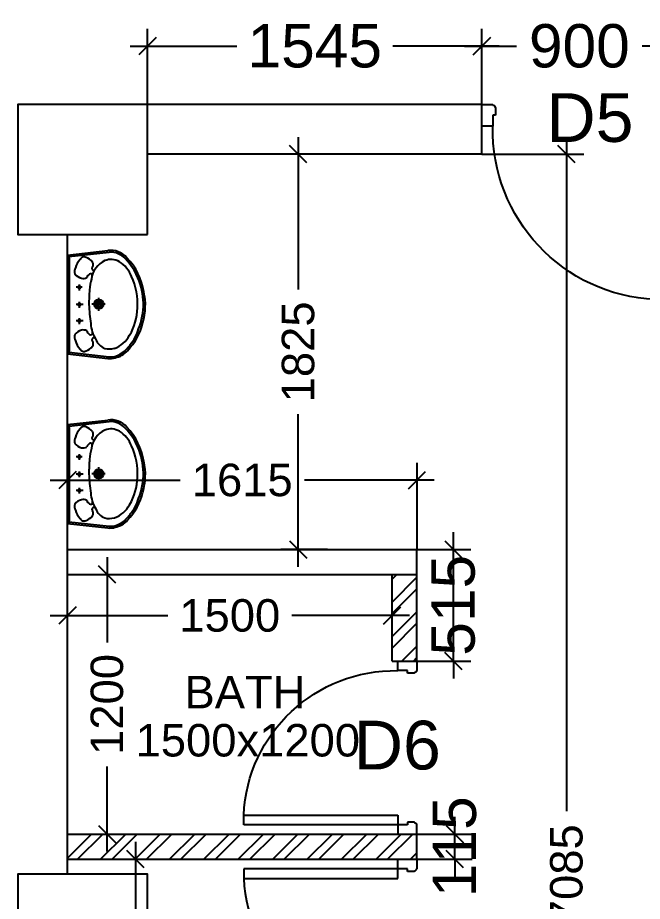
# Model space of a CAD drawing. Extents: x 7620542 to 7843793, y -6476226 to -6093835.
# Drawn here: x 7754299 to 7757185, y -6450489 to -6446408 of the extents above; entities that cross this region are included whole.
import ezdxf
from ezdxf.enums import TextEntityAlignment as Align

# ---------------------------------------------------------------- set-up
doc = ezdxf.new("R2010")
doc.units = 0
doc.header["$LTSCALE"] = 600
doc.header["$MEASUREMENT"] = 0
doc.header["$PDMODE"] = 35
doc.layers.get('0').update_dxf_attribs({"linetype": 'CONTINUOUS'})
doc.layers.get('Defpoints').update_dxf_attribs({"linetype": 'CONTINUOUS'})
for name, color, linetype in [('DOOR', 32, 'CONTINUOUS'), ('joinery', 7, 'CONTINUOUS'), ('LA-column', 3, 'CONTINUOUS'), ('Room Dim', 1, 'CONTINUOUS'), ('T Wall', 8, 'CONTINUOUS'), ('TEXT', 6, 'CONTINUOUS'), ('Toi-Euip', 8, 'CONTINUOUS'), ('Toi. Wall Hat', 3, 'CONTINUOUS'), ('Walls', 7, 'CONTINUOUS'), ('Working Dim', 5, 'CONTINUOUS')]:
    doc.layers.add(name, color=color, linetype=linetype)
doc.styles.add('ari', font='arial.ttf')
doc.styles.add('ARIAL', font='arial.ttf')
doc.dimstyles.new('int. dim', dxfattribs={"dimtxt": 450, "dimasz": 80, "dimexe": 80, "dimexo": 0, "dimgap": 70, "dimtad": 0, "dimdec": 0, "dimzin": 12, "dimdsep": 46, "dimtxsty": 'ari', "dimblk": 'OBLIQUE', "dimcen": 2, "dimdle": 80, "dimclrd": 256, "dimclre": 256, "dimclrt": 6, "dimadec": 0, "dimazin": 0, "dimtfac": 1, "dimtdec": 0, "dimtix": 1, "dimtmove": 2, "dimatfit": 3, "dimfxl": 1, "dimtolj": 1, "dimtzin": 0, "dimlwd": -1, "dimlwe": -1, "dimarcsym": 0})

# ---------------------------------------------------------------- blocks, each defined once
blk = doc.blocks.new('1000')
at = {"layer": 'DOOR'}
for p, q in [((0, -100), (0, 0)), ((0, 0), (49.7, 0)), ((49.7, 0), (49.7, -2.2)), ((63.2, -13.5), (61, -13.5)), ((63.2, -13.5), (63.2, -49.5)), ((836.8, -13.5), (836.8, -49.5)), ((836.8, -13.5), (839, -13.5)), ((850.3, 0), (850.3, -2.2)), ((900, 0), (850.3, 0)), ((900, -100), (900, 0)), ((63.2, -49.5), (49.7, -49.5)), ((49.7, -49.5), (49.7, -100)), ((836.8, -49.5), (850.3, -49.5)), ((850.3, -49.5), (850.3, -100)), ((49.7, -100), (0, -100)), ((49.7, -100), (49.7, -900.6)), ((100.2, -100), (49.7, -100)), ((100.2, -900.6), (100.2, -100)), ((850.3, -100), (900, -100)), ((49.7, -900.6), (100.2, -900.6))]:
    blk.add_line(p, q, dxfattribs=at)
for centre, major_axis, start_param, end_param in [((49.7, -13.5), (-7.95, 7.95), 3.926991, 5.497787), ((850.3, -13.5), (7.95, 7.95), 0.785398, 2.356194)]:
    blk.add_ellipse(centre, major_axis=major_axis, ratio=1, start_param=start_param, end_param=end_param, dxfattribs=at)
at = {"layer": 'DOOR', "color": 145}
blk.add_ellipse((64.3, -115.3), major_axis=(-519.7, 589.8), ratio=1, start_param=2.464943, end_param=4.009476, dxfattribs=at)
blk = doc.blocks.new('_Oblique')
at = {"color": 0, "linetype": 'ByBlock', "lineweight": -2}
blk.add_line((-0.5, -0.5), (0.5, 0.5), dxfattribs=at)
blk = doc.blocks.new('*D2493')
at = {"layer": 'Defpoints', "color": 0, "transparency": 16777216}
for p in [(7754620.4, -6450294.4, -0.7), (7754842.9, -6450294.4), (7754620.4, -6451494.4, -0.7)]:
    blk.add_point(p, dxfattribs=at)
at = {"layer": 'Working Dim', "transparency": 16777216}
for p, q in [((7754842.9, -6450214.4), (7754842.9, -6450607.7)), ((7754620.4, -6450294.4), (7754922.9, -6450294.4)), ((7754842.9, -6451574.4), (7754842.9, -6451181)), ((7754620.4, -6451494.4), (7754922.9, -6451494.4))]:
    blk.add_line(p, q, dxfattribs=at)
at = {"layer": 'Working Dim', "transparency": 16777216, "xscale": 80, "yscale": 80, "zscale": 80}
for p, rotation in [((7754842.9, -6450294.4), 90), ((7754842.9, -6451494.4), 270)]:
    blk.add_blockref('_Oblique', p, dxfattribs=dict(at, rotation=rotation))
at = {"layer": 'Working Dim', "color": 6, "transparency": 16777216, "insert": (7754842.9, -6450894.4), "char_height": 150, "attachment_point": 5, "rotation": 90, "style": 'ari'}
blk.add_mtext('\\A1;1200', dxfattribs=at)
blk = doc.blocks.new('*D2495')
at = {"layer": 'Defpoints', "color": 0, "transparency": 16777216}
for p in [(7754585.3, -6448979.8, 5.1), (7754712.1, -6448979.8), (7754585.3, -6450179.4, -0.7)]:
    blk.add_point(p, dxfattribs=at)
at = {"layer": 'Working Dim', "transparency": 16777216}
for p, q in [((7754712.1, -6448899.8), (7754712.1, -6449292.9)), ((7754585.3, -6448979.8), (7754792.1, -6448979.8)), ((7754712.1, -6450259.4), (7754712.1, -6449866.2)), ((7754585.3, -6450179.4), (7754792.1, -6450179.4))]:
    blk.add_line(p, q, dxfattribs=at)
at = {"layer": 'Working Dim', "transparency": 16777216, "xscale": 80, "yscale": 80, "zscale": 80}
for p, rotation in [((7754712.1, -6448979.8), 90), ((7754712.1, -6450179.4), 270)]:
    blk.add_blockref('_Oblique', p, dxfattribs=dict(at, rotation=rotation))
at = {"layer": 'Working Dim', "color": 6, "transparency": 16777216, "insert": (7754712.1, -6449579.6), "char_height": 150, "attachment_point": 5, "rotation": 90, "style": 'ari'}
blk.add_mtext('\\A1;1200', dxfattribs=at)
blk = doc.blocks.new('*D2496')
at = {"layer": 'Defpoints', "color": 0, "transparency": 16777216}
for p in [(7756029, -6449169.4), (7754529, -6449315.2, 5.1), (7756029, -6449315.2, -0.7)]:
    blk.add_point(p, dxfattribs=at)
at = {"layer": 'Working Dim', "transparency": 16777216}
for p, q in [((7754529, -6449315.2), (7754529, -6449089.4)), ((7756029, -6449315.2), (7756029, -6449089.4)), ((7754449, -6449169.4), (7754992.3, -6449169.4)), ((7756109, -6449169.4), (7755565.6, -6449169.4))]:
    blk.add_line(p, q, dxfattribs=at)
at = {"layer": 'Working Dim', "transparency": 16777216, "xscale": 80, "yscale": 80, "zscale": 80, "rotation": 180}
blk.add_blockref('_Oblique', (7754529, -6449169.4), dxfattribs=at)
at = {"layer": 'Working Dim', "transparency": 16777216, "xscale": 80, "yscale": 80, "zscale": 80}
blk.add_blockref('_Oblique', (7756029, -6449169.4), dxfattribs=at)
at = {"layer": 'Working Dim', "color": 6, "transparency": 16777216, "insert": (7755279, -6449169.4), "char_height": 150, "attachment_point": 5, "style": 'ari'}
blk.add_mtext('\\A1;1500', dxfattribs=at)
blk = doc.blocks.new('*D2498')
at = {"layer": 'Defpoints', "color": 0, "transparency": 16777216}
for p in [(7756444.1, -6447038.8, 5.1), (7756834.8, -6447038.8), (7756940.2, -6454123.8, 5.1)]:
    blk.add_point(p, dxfattribs=at)
at = {"layer": 'Working Dim', "transparency": 16777216}
for p, q in [((7756834.8, -6446958.8), (7756834.8, -6450072.1)), ((7756444.1, -6447038.8), (7756914.8, -6447038.8)), ((7756834.8, -6454203.8), (7756834.8, -6450659.9)), ((7756940.2, -6454123.8), (7756754.8, -6454123.8))]:
    blk.add_line(p, q, dxfattribs=at)
at = {"layer": 'Working Dim', "transparency": 16777216, "xscale": 80, "yscale": 80, "zscale": 80}
for p, rotation in [((7756834.8, -6447038.8), 90), ((7756834.8, -6454123.8), 270)]:
    blk.add_blockref('_Oblique', p, dxfattribs=dict(at, rotation=rotation))
at = {"layer": 'Working Dim', "color": 6, "transparency": 16777216, "insert": (7756834.8, -6450366), "char_height": 150, "attachment_point": 5, "rotation": 90, "style": 'ari'}
blk.add_mtext('\\A1;7085', dxfattribs=at)
blk = doc.blocks.new('*D2499')
at = {"layer": 'Defpoints', "color": 0, "transparency": 16777216}
for p in [(7755595.2, -6447038.8), (7755721.5, -6447038.8, 4.5), (7755730.9, -6448863.8, 5.1)]:
    blk.add_point(p, dxfattribs=at)
at = {"layer": 'Working Dim', "transparency": 16777216}
for p, q in [((7755595.2, -6446958.8), (7755595.2, -6447663.8)), ((7755721.5, -6447038.8), (7755515.2, -6447038.8)), ((7755595.2, -6448943.8), (7755595.2, -6448238.8)), ((7755730.9, -6448863.8), (7755515.2, -6448863.8))]:
    blk.add_line(p, q, dxfattribs=at)
at = {"layer": 'Working Dim', "transparency": 16777216, "xscale": 80, "yscale": 80, "zscale": 80}
for p, rotation in [((7755595.2, -6447038.8), 90), ((7755595.2, -6448863.8), 270)]:
    blk.add_blockref('_Oblique', p, dxfattribs=dict(at, rotation=rotation))
at = {"layer": 'Working Dim', "color": 6, "transparency": 16777216, "insert": (7755595.2, -6447951.3), "char_height": 150, "attachment_point": 5, "rotation": 90, "style": 'ari'}
blk.add_mtext('\\A1;1825', dxfattribs=at)
blk = doc.blocks.new('*D2500')
at = {"layer": 'Defpoints', "color": 0, "transparency": 16777216}
for p in [(7754529, -6448543.8), (7754529, -6448863.8, 5.1), (7756144, -6448863.8, 5.1)]:
    blk.add_point(p, dxfattribs=at)
at = {"layer": 'Working Dim', "transparency": 16777216}
for p, q in [((7754529, -6448863.8), (7754529, -6448463.8)), ((7756144, -6448863.8), (7756144, -6448463.8)), ((7754449, -6448543.8), (7755049, -6448543.8)), ((7756224, -6448543.8), (7755624, -6448543.8))]:
    blk.add_line(p, q, dxfattribs=at)
at = {"layer": 'Working Dim', "transparency": 16777216, "xscale": 80, "yscale": 80, "zscale": 80, "rotation": 180}
blk.add_blockref('_Oblique', (7754529, -6448543.8), dxfattribs=at)
at = {"layer": 'Working Dim', "transparency": 16777216, "xscale": 80, "yscale": 80, "zscale": 80}
blk.add_blockref('_Oblique', (7756144, -6448543.8), dxfattribs=at)
at = {"layer": 'Working Dim', "color": 6, "transparency": 16777216, "insert": (7755336.5, -6448543.8), "char_height": 150, "attachment_point": 5, "style": 'ari'}
blk.add_mtext('\\A1;1615', dxfattribs=at)
blk = doc.blocks.new('*D2504')
at = {"layer": 'Defpoints', "color": 0, "transparency": 16777216}
for p in [(7756144, -6450179.4), (7756318.2, -6450179.4), (7756144, -6450294.4)]:
    blk.add_point(p, dxfattribs=at)
at = {"layer": 'Working Dim', "transparency": 16777216}
for p, q in [((7756318.2, -6450179.4), (7756318.2, -6450099.4)), ((7756144, -6450179.4), (7756398.2, -6450179.4)), ((7756318.2, -6450294.4), (7756318.2, -6450179.4)), ((7756144, -6450294.4), (7756398.2, -6450294.4)), ((7756318.2, -6450294.4), (7756318.2, -6450374.4))]:
    blk.add_line(p, q, dxfattribs=at)
at = {"layer": 'Working Dim', "transparency": 16777216, "xscale": 80, "yscale": 80, "zscale": 80}
for p, rotation in [((7756318.2, -6450179.4), 270), ((7756318.2, -6450294.4), 90)]:
    blk.add_blockref('_Oblique', p, dxfattribs=dict(at, rotation=rotation))
at = {"layer": 'Working Dim', "color": 6, "transparency": 16777216, "insert": (7756318.2, -6450236.9), "char_height": 200, "attachment_point": 5, "rotation": 90, "style": 'ari'}
blk.add_mtext('\\A1;115', dxfattribs=at)
blk = doc.blocks.new('*D2505')
at = {"layer": 'Defpoints', "color": 0, "transparency": 16777216}
for p in [(7756143.9, -6448863.8), (7756312.2, -6448863.8), (7756143.9, -6449379.4)]:
    blk.add_point(p, dxfattribs=at)
at = {"layer": 'Working Dim', "transparency": 16777216}
for p, q in [((7756312.2, -6448863.8), (7756312.2, -6448783.8)), ((7756143.9, -6448863.8), (7756392.2, -6448863.8)), ((7756312.2, -6449379.4), (7756312.2, -6448863.8)), ((7756143.9, -6449379.4), (7756392.2, -6449379.4)), ((7756312.2, -6449379.4), (7756312.2, -6449459.4))]:
    blk.add_line(p, q, dxfattribs=at)
at = {"layer": 'Working Dim', "transparency": 16777216, "xscale": 80, "yscale": 80, "zscale": 80}
for p, rotation in [((7756312.2, -6448863.8), 270), ((7756312.2, -6449379.4), 90)]:
    blk.add_blockref('_Oblique', p, dxfattribs=dict(at, rotation=rotation))
at = {"layer": 'Working Dim', "color": 6, "transparency": 16777216, "insert": (7756312.2, -6449121.6), "char_height": 200, "attachment_point": 5, "rotation": 90, "style": 'ari'}
blk.add_mtext('\\A1;515', dxfattribs=at)
blk = doc.blocks.new('*D2506')
at = {"layer": 'Defpoints', "color": 0, "transparency": 16777216}
for p in [(7756444.1, -6446538.9), (7754899.1, -6446808.8), (7756444.1, -6446808.7)]:
    blk.add_point(p, dxfattribs=at)
at = {"layer": 'Working Dim', "transparency": 16777216}
for p, q in [((7754899.1, -6446808.8), (7754899.1, -6446458.9)), ((7756444.1, -6446808.7), (7756444.1, -6446458.9)), ((7754819.1, -6446538.9), (7755311.7, -6446538.9)), ((7756524.1, -6446538.9), (7756031.6, -6446538.9))]:
    blk.add_line(p, q, dxfattribs=at)
at = {"layer": 'Working Dim', "transparency": 16777216, "xscale": 80, "yscale": 80, "zscale": 80, "rotation": 180}
blk.add_blockref('_Oblique', (7754899.1, -6446538.9), dxfattribs=at)
at = {"layer": 'Working Dim', "transparency": 16777216, "xscale": 80, "yscale": 80, "zscale": 80}
blk.add_blockref('_Oblique', (7756444.1, -6446538.9), dxfattribs=at)
at = {"layer": 'Working Dim', "color": 6, "transparency": 16777216, "insert": (7755671.6, -6446538.9), "char_height": 200, "attachment_point": 5, "style": 'ari'}
blk.add_mtext('\\A1;1545', dxfattribs=at)
blk = doc.blocks.new('*D2507')
at = {"layer": 'Defpoints', "color": 0, "transparency": 16777216}
for p in [(7757344.1, -6446538.9), (7756444.1, -6446808.7), (7757344.1, -6446808.9)]:
    blk.add_point(p, dxfattribs=at)
at = {"layer": 'Working Dim', "transparency": 16777216}
for p, q in [((7756444.1, -6446808.7), (7756444.1, -6446458.9)), ((7757344.1, -6446808.9), (7757344.1, -6446458.9)), ((7756364.1, -6446538.9), (7756603.5, -6446538.9)), ((7757424.1, -6446538.9), (7757184.7, -6446538.9))]:
    blk.add_line(p, q, dxfattribs=at)
at = {"layer": 'Working Dim', "transparency": 16777216, "xscale": 80, "yscale": 80, "zscale": 80, "rotation": 180}
blk.add_blockref('_Oblique', (7756444.1, -6446538.9), dxfattribs=at)
at = {"layer": 'Working Dim', "transparency": 16777216, "xscale": 80, "yscale": 80, "zscale": 80}
blk.add_blockref('_Oblique', (7757344.1, -6446538.9), dxfattribs=at)
at = {"layer": 'Working Dim', "color": 6, "transparency": 16777216, "insert": (7756894.1, -6446538.9), "char_height": 200, "attachment_point": 5, "style": 'ari'}
blk.add_mtext('\\A1;900', dxfattribs=at)
blk = doc.blocks.new('A$C1E9F72C1')
at = {"layer": 'Toi-Euip', "color": 8}
for p, q in [((-228.2, 0), (-249, -186.3)), ((-228.2, 0), (228.2, 0)), ((228.2, 0), (249, -186.3)), ((-220.9, -6.6), (-241.8, -193.1)), ((-212.9, -9.7), (208.6, -9.7)), ((-76, -72.5), (-76, -39.7)), ((-0.6, -72.5), (-0.6, -39.7)), ((79.3, -67.3), (79.3, -39.7)), ((220.8, -6.2), (241.8, -193.1)), ((-63.8, -54.9), (-90.3, -54.9)), ((11.6, -54.9), (-14.9, -54.9)), ((91.5, -54.9), (65.1, -54.9)), ((0.9, -174.9), (0.9, -113)), ((-29.6, -144.6), (31.2, -144.6))]:
    blk.add_line(p, q, dxfattribs=at)
for centre, radius in [((-76, -54.9), 6.49), ((-0.6, -54.9), 6.49), ((79.3, -54.9), 6.49), ((0.9, -144.6), 21.7), ((0.9, -144.6), 15.6), ((0.9, -144.6), 11)]:
    blk.add_circle(centre, radius, dxfattribs=at)
for centre, radius, start, end in [((-208.1, 14.7), 24.9, 216.2215, 258.8549), ((207.9, 16.2), 26, 271.4204, 321.2513), ((-125, -156.3), 127.2, 109.5864, 129.4018), ((-151.5, -66.7), 34.3, 68.6439, 118.0808), ((-167.5, -75.4), 49.6, 12.807, 54.9415), ((169.6, -75.4), 49.6, 125.0585, 167.193), ((153.6, -66.7), 34.3, 61.9192, 111.3561), ((127.1, -156.3), 127.2, 50.5982, 70.4136), ((-196.3, -76.7), 20.9, 116.809, 207.5092), ((-150, -73.3), 32.2, 330.0791, 16.0346), ((152.1, -73.3), 32.2, 163.9654, 209.9209), ((198.5, -76.7), 20.9, 332.4908, 63.191), ((-160.4, -68.2), 57.4, 198.3504, 235.0331), ((-181.8, -101.4), 18, 230.4642, 309.5358), ((-164.3, -121.5), 8.67, 53.8926, 133.9597), ((-76.5, -275.6), 168.3, 94.0281, 120.4098), ((-162.9, -122.5), 8.8, 329.6713, 65.4896), ((-131.5, -107.7), 8.62, 142.6961, 276.8474), ((-114.5, -115.3), 27, 106.386, 151.7285), ((34.9, -905.9), 807.6, 92.48, 98.7772), ((-3.2, -837.5), 738.4, 84.4518, 89.7569), ((46.1, -400.7), 299, 76.1733, 85.7679), ((102.1, -220), 110.7, 24.9779, 81.9798), ((116.6, -115.3), 27, 28.2715, 73.614), ((134.9, -107.4), 7.45, 281.3197, 41.7016), ((164.3, -121.7), 7.8, 112.0693, 194.8477), ((166.5, -121.5), 8.67, 46.0403, 126.1074), ((183.9, -101.4), 18, 230.4642, 309.5358), ((162.5, -68.2), 57.4, 304.9669, 341.6496), ((-129.4, -204.5), 80.8, 113.6187, 156.307), ((-165.7, -196.5), 84, 173.0041, 196.7608), ((-163.3, -200.1), 78.8, 174.8598, 213.2089), ((-110.1, -193), 95.5, 167.3454, 194.4146), ((136.7, -201.5), 71.5, 327.5919, 23.2221), ((146.7, -197.7), 95.2, 311.9105, 2.7762), ((149.6, -199.6), 100.3, 311.3831, 7.6058), ((-141.4, -199.1), 106.9, 191.4479, 227.66), ((-120.4, -183.5), 124.2, 208.7854, 238.1585), ((-82.7, -174.7), 127.1, 199.3054, 242.2025), ((77.5, -165.5), 140.9, 291.6868, 328.1397), ((-15.6, -66.9), 289.4, 226.8801, 256.3199), ((11.5, -60.2), 296.4, 278.977, 313.6155), ((18.1, -68), 277.7, 292.3326, 313.7827), ((-54.2, -135.8), 202, 229.3146, 253.0106), ((-13.2, -73.3), 249.6, 238.9436, 269.4813), ((0.4, -45.6), 305.3, 248.1503, 293.8049), ((4.7, -23.5), 300.1, 266.1546, 294.5893), ((-3.9, -83.4), 276.6, 253.1484, 282.8609)]:
    blk.add_arc(centre, radius, start, end, dxfattribs=at)

msp = doc.modelspace()

# ---------------------------------------------------------------- hatches: boundary and pattern name
at = {"layer": 'Toi. Wall Hat'}
h = msp.add_hatch(dxfattribs=at)
h.set_pattern_fill('ANSI32', color=10, scale=300, style=0)
h.set_pattern_definition([(45, (832124.8, -81878.66), (-79.5495129, 79.5495129), []), (45, (832177.84, -81878.66), (-79.5495129, 79.5495129), [])])
h.paths.add_polyline_path([(7757759.107, -6448979.351), (7757644.107, -6448979.351), (7757644.107, -6449379.882), (7757759.107, -6449379.882)])
h.paths.add_polyline_path([(7756143.974, -6448979.351), (7756028.974, -6448979.351), (7756028.974, -6449379.882), (7756143.974, -6449379.882)])
h.paths.add_polyline_path([(7756143.974, -6450179.882), (7754528.974, -6450179.882), (7754528.974, -6450294.882), (7756143.974, -6450294.882)])
h.paths.add_polyline_path([(7759259.107, -6450179.882), (7757644.107, -6450179.882), (7757644.107, -6450294.882), (7759259.107, -6450294.882)])
h.paths.add_polyline_path([(7759259.107, -6451494.882), (7757759.107, -6451494.882), (7757759.107, -6451094.882), (7757644.107, -6451094.882), (7757644.107, -6452009.882), (7757759.107, -6452009.882), (7757759.107, -6451609.882), (7759259.107, -6451609.882)])
h.paths.add_polyline_path([(7756143.974, -6451094.882), (7756028.974, -6451094.882), (7756028.974, -6451494.882), (7754528.974, -6451494.882), (7754528.974, -6451609.882), (7756028.974, -6451609.882), (7756028.974, -6452009.882), (7756143.974, -6452009.882)])
h.paths.add_polyline_path([(7756143.974, -6452809.882), (7754528.974, -6452809.882), (7754528.974, -6452924.882), (7756143.974, -6452924.882)])
h.paths.add_polyline_path([(7756143.974, -6453724.882), (7756028.974, -6453724.882), (7756028.974, -6454124.351), (7756143.974, -6454124.351)])
h.paths.add_polyline_path([(7757759.107, -6453724.882), (7757644.107, -6453724.882), (7757644.107, -6454124.351), (7757759.107, -6454124.351)])
h.paths.add_polyline_path([(7759259.107, -6452809.882), (7757644.107, -6452809.882), (7757644.107, -6452924.882), (7759259.107, -6452924.882)])

# ---------------------------------------------------------------- linework, layer by layer
at = {"layer": 'LA-column', "color": 2, "elevation": -12.548}
msp.add_lwpolyline([(7754899.15, -6447408.857), (7754899.15, -6446808.857), (7754299.15, -6446808.857), (7754299.15, -6447408.857)], close=True, dxfattribs=at)
at = {"layer": 'LA-column', "color": 2, "elevation": -11.41, "flags": 128}
msp.add_lwpolyline([(7754298.972, -6450963.752), (7754898.972, -6450963.752), (7754898.972, -6450363.752), (7754298.972, -6450363.752)], close=True, dxfattribs=at)
at = {"layer": 'T Wall', "color": 6, "linetype": 'Continuous'}
for p, q in [((7756143.974, -6449379.351, -15.969), (7756143.974, -6448864.351, -15.969)), ((7756028.974, -6449379.351, -15.969), (7756028.974, -6448979.351, -15.969)), ((7756028.974, -6449379.351, -15.969), (7756143.974, -6449379.351, -15.969)), ((7754528.974, -6450179.351, -15.969), (7756143.974, -6450179.351, -15.969)), ((7756143.974, -6450294.351, -15.969), (7756143.974, -6450179.351, -15.969)), ((7754528.974, -6450294.351, -15.969), (7756143.974, -6450294.351, -15.969))]:
    msp.add_line(p, q, dxfattribs=at)
at = {"layer": 'Walls'}
for p, q in [((7756444.107, -6446808.778, -15.969), (7754899.15, -6446808.778, -15.969)), ((7756444.107, -6447038.821, -15.969), (7756444.107, -6446808.746, -15.969)), ((7756444.107, -6447038.778, -15.969), (7754899.15, -6447038.778, -15.969)), ((7754528.883, -6450363.837, -14.83), (7754528.883, -6447408.943, -14.83)), ((7754528.974, -6448863.821, -15.969), (7756143.974, -6448863.821, -15.969)), ((7756143.974, -6448978.821, -15.969), (7756143.974, -6448863.821, -15.969)), ((7754528.974, -6448978.821, -15.969), (7756143.974, -6448978.821, -15.969))]:
    msp.add_line(p, q, dxfattribs=at)

# ---------------------------------------------------------------- block references
at = {"layer": 'DOOR', "linetype": 'Continuous'}
for p, xscale, yscale, zscale, rotation in [((7757344.102, -6446808.872, -15.969), -0.9999942053109657, 0.9999942108988762, 0.9999942096070917, 359.9999871933211), ((7756143.866, -6450179.351, -15.969), -0.8888888880610685, 0.8888888927176595, 0.8888888919152134, 269.9999872734366), ((7756143.974, -6450294.351, -15.969), 0.8888888880610689, 0.8888888880610689, 0.8888888880610689, 270.0000128466253)]:
    msp.add_blockref('1000', p, dxfattribs=dict(at, xscale=xscale, yscale=yscale, zscale=zscale, rotation=rotation))
at = {"layer": 'Toi-Euip', "color": 31, "rotation": 90}
for p in [(7754528.974, -6447732.269, -17.679), (7754528.974, -6448515.1, -17.679)]:
    msp.add_blockref('A$C1E9F72C1', p, dxfattribs=at)

# ---------------------------------------------------------------- texts
at = {"layer": 'joinery', "style": 'ari'}
for s, p in [('D5', (7756943.229, -6446981.474, -15.969)), ('D6', (7756053.332, -6449879.935, -15.969))]:
    msp.add_text(s, height=225, dxfattribs=at).set_placement(p, align=Align.CENTER)
at = {"layer": 'Room Dim', "style": 'ARIAL'}
msp.add_text('1500x1200', height=150, dxfattribs=at).set_placement((7755362.3, -6449820.06, -15.969), align=Align.CENTER)
at = {"layer": 'TEXT', "color": 7, "style": 'ARIAL'}
msp.add_text('BATH', height=150, dxfattribs=at).set_placement((7755349.252, -6449597.776, -15.969), align=Align.CENTER)

# ---------------------------------------------------------------- dimensions: what is measured, and where the dimension line sits
at = {"layer": 'Working Dim'}
for base, p1, p2, override, picture, middle in [((7756444.107, -6446538.908, -15.969), (7754899.15, -6446808.778, -15.969), (7756444.107, -6446808.746, -15.969), {"dimtxt": 200, "dimarcsym": 1}, '*D2506', (7755671.629, -6446538.908, -15.969)), ((7757344.107, -6446538.908, -15.969), (7756444.107, -6446808.746, -15.969), (7757344.107, -6446808.861, -15.969), {"dimtxt": 200, "dimarcsym": 1}, '*D2507', (7756894.107, -6446538.908, -15.969)), ((7754528.974, -6448543.849, -17.679), (7756143.974, -6448863.821, -12.548), (7754528.974, -6448863.821, -12.548), {"dimtxt": 150}, '*D2500', (7755336.474, -6448543.849, -17.679)), ((7756028.974, -6449169.447, -17.679), (7754528.974, -6449315.213, -12.548), (7756028.974, -6449315.213, -18.371), {"dimtxt": 150}, '*D2496', (7755278.974, -6449169.447, -17.679))]:
    dim = msp.add_linear_dim(base=base, p1=p1, p2=p2, dimstyle='int. dim', override=override, dxfattribs=at)
    dim.commit()
    dim.dimension.update_dxf_attribs({"geometry": picture, "text_midpoint": middle})
for base, p1, p2, override, picture, middle in [((7755595.194, -6447038.778, -17.679), (7755730.913, -6448863.821, -12.548), (7755721.54, -6447038.778, -13.174), {"dimtxt": 150}, '*D2499', (7755595.194, -6447951.299, -17.679)), ((7754712.071, -6448979.821, -15.969), (7754585.324, -6450179.351, -16.66), (7754585.324, -6448979.821, -10.838), {"dimtxt": 150}, '*D2495', (7754712.071, -6449579.586, -15.969)), ((7756318.218, -6450179.351, -15.969), (7756143.974, -6450294.351, -15.969), (7756143.974, -6450179.351, -15.969), {"dimtxt": 200, "dimarcsym": 1}, '*D2504', (7756318.218, -6450236.851, -15.969)), ((7754842.9, -6450294.351, -17.679), (7754620.374, -6451494.351, -18.371), (7754620.374, -6450294.351, -18.371), {"dimtxt": 150}, '*D2493', (7754842.9, -6450894.351, -17.679))]:
    dim = msp.add_linear_dim(base=base, p1=p1, p2=p2, angle=90, dimstyle='int. dim', override=override, dxfattribs=at)
    dim.commit()
    dim.dimension.update_dxf_attribs({"geometry": picture, "text_midpoint": middle})
dim = msp.add_linear_dim(base=(7756834.768, -6447038.821, -17.679), p1=(7756940.171, -6454123.821, -12.548), p2=(7756444.107, -6447038.821, -12.548), angle=90, dimstyle='int. dim', override={"dimtxt": 150}, dxfattribs=at)
dim.commit()
dim.dimension.update_dxf_attribs({"geometry": '*D2498', "text_midpoint": (7756834.768, -6450366.001, -17.679), "dimtype": 160})
dim = msp.add_linear_dim(base=(7756312.155, -6448863.821, -15.969), p1=(7756143.866, -6449379.351, -15.969), p2=(7756143.866, -6448863.821, -15.969), angle=90, text='515', dimstyle='int. dim', override={"dimtxt": 200, "dimarcsym": 1}, dxfattribs=at)
dim.commit()
dim.dimension.update_dxf_attribs({"geometry": '*D2505', "text_midpoint": (7756312.155, -6449121.586, -15.969)})

doc.saveas('drawing.dxf')
